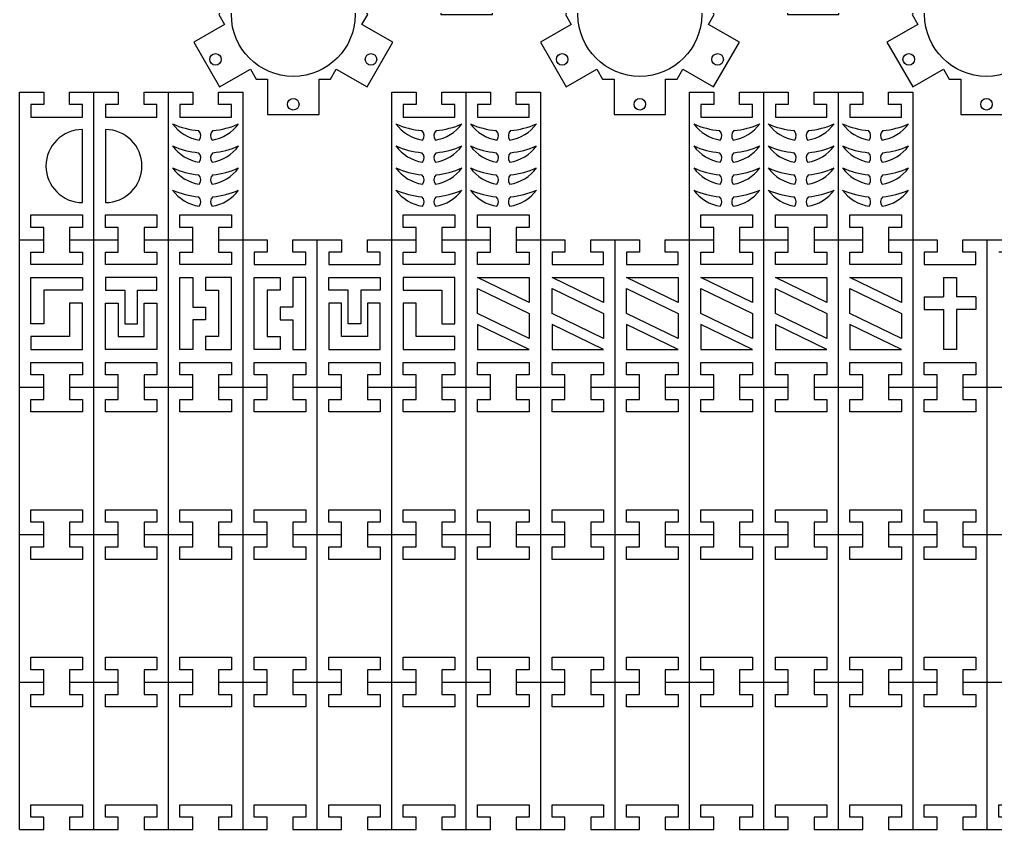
# Model space of a CAD drawing. Header units: inches. Extents: x 0.1 to 23.9, y 0.6 to 24.
# Drawn here: x 0.07 to 9.53, y 0.6 to 8.45 of the extents above; entities that cross this region are included whole.
import ezdxf

# ---------------------------------------------------------------- set-up
doc = ezdxf.new("R2010")
doc.units = ezdxf.units.IN
doc.header["$MEASUREMENT"] = 0

# ---------------------------------------------------------------- blocks, each defined once
blk = doc.blocks.new('*U1')
for centre, radius, start, end in [((0, 0.3118), 0.3957, 216.05261, 260.96908), ((0, 0.7868), 0.7768, 245.68201, 264.87168), ((-0.1161, -0.0369), 0.0684, 322.1082, 46.99245), ((0.1161, -0.0369), 0.0684, 133.00755, 217.8918), ((0, 0.3118), 0.3957, 279.03092, 323.94739), ((0, 0.7868), 0.7768, 275.12832, 294.31799)]:
    blk.add_arc(centre, radius, start, end)
blk = doc.blocks.new('*U2')
at = {"color": 0, "linetype": 'ByBlock', "lineweight": -2, "transparency": 16777216}
for p in [(0, 0.6418), (0, 0.4279), (0, 0.2139), (0, 0)]:
    blk.add_blockref('*U1', p, dxfattribs=at)
blk = doc.blocks.new('*U3')
for centre, radius, start, end in [((0, 0.3118), 0.3957, 216.05261, 260.96908), ((0, 0.7868), 0.7768, 245.68201, 264.87168), ((-0.1161, -0.0369), 0.0684, 322.1082, 46.99245), ((0.1161, -0.0369), 0.0684, 133.00755, 217.8918), ((0, 0.3118), 0.3957, 279.03092, 323.94739), ((0, 0.7868), 0.7768, 275.12832, 294.31799)]:
    blk.add_arc(centre, radius, start, end)
blk = doc.blocks.new('*U4')
at = {"color": 0, "linetype": 'ByBlock', "lineweight": -2, "transparency": 16777216}
for p in [(0, 0.6418), (0, 0.4279), (0, 0.2139), (0, 0)]:
    blk.add_blockref('*U3', p, dxfattribs=at)
blk = doc.blocks.new('*U5')
for centre, radius, start, end in [((0, 0.3118), 0.3957, 216.05261, 260.96908), ((0, 0.7868), 0.7768, 245.68201, 264.87168), ((-0.1161, -0.0369), 0.0684, 322.1082, 46.99245), ((0.1161, -0.0369), 0.0684, 133.00755, 217.8918), ((0, 0.3118), 0.3957, 279.03092, 323.94739), ((0, 0.7868), 0.7768, 275.12832, 294.31799)]:
    blk.add_arc(centre, radius, start, end)
blk = doc.blocks.new('*U6')
at = {"color": 0, "linetype": 'ByBlock', "lineweight": -2, "transparency": 16777216}
for p in [(0, 0.6418), (0, 0.4279), (0, 0.2139), (0, 0)]:
    blk.add_blockref('*U5', p, dxfattribs=at)
blk = doc.blocks.new('*U7')
for centre, radius, start, end in [((0, 0.3118), 0.3957, 216.05261, 260.96908), ((0, 0.7868), 0.7768, 245.68201, 264.87168), ((-0.1161, -0.0369), 0.0684, 322.1082, 46.99245), ((0.1161, -0.0369), 0.0684, 133.00755, 217.8918), ((0, 0.3118), 0.3957, 279.03092, 323.94739), ((0, 0.7868), 0.7768, 275.12832, 294.31799)]:
    blk.add_arc(centre, radius, start, end)
blk = doc.blocks.new('*U8')
at = {"color": 0, "linetype": 'ByBlock', "lineweight": -2, "transparency": 16777216}
for p in [(0, 0.6418), (0, 0.4279), (0, 0.2139), (0, 0)]:
    blk.add_blockref('*U7', p, dxfattribs=at)
blk = doc.blocks.new('*U9')
for centre, radius, start, end in [((0, 0.3118), 0.3957, 216.05261, 260.96908), ((0, 0.7868), 0.7768, 245.68201, 264.87168), ((-0.1161, -0.0369), 0.0684, 322.1082, 46.99245), ((0.1161, -0.0369), 0.0684, 133.00755, 217.8918), ((0, 0.3118), 0.3957, 279.03092, 323.94739), ((0, 0.7868), 0.7768, 275.12832, 294.31799)]:
    blk.add_arc(centre, radius, start, end)
blk = doc.blocks.new('*U10')
at = {"color": 0, "linetype": 'ByBlock', "lineweight": -2, "transparency": 16777216}
for p in [(0, 0.6418), (0, 0.4279), (0, 0.2139), (0, 0)]:
    blk.add_blockref('*U9', p, dxfattribs=at)
blk = doc.blocks.new('*U11')
for centre, radius, start, end in [((0, 0.3118), 0.3957, 216.05261, 260.96908), ((0, 0.7868), 0.7768, 245.68201, 264.87168), ((-0.1161, -0.0369), 0.0684, 322.1082, 46.99245), ((0.1161, -0.0369), 0.0684, 133.00755, 217.8918), ((0, 0.3118), 0.3957, 279.03092, 323.94739), ((0, 0.7868), 0.7768, 275.12832, 294.31799)]:
    blk.add_arc(centre, radius, start, end)
blk = doc.blocks.new('*U12')
at = {"color": 0, "linetype": 'ByBlock', "lineweight": -2, "transparency": 16777216}
for p in [(0, 0.6418), (0, 0.4279), (0, 0.2139), (0, 0)]:
    blk.add_blockref('*U11', p, dxfattribs=at)

msp = doc.modelspace()

# ---------------------------------------------------------------- linework, layer by layer
at = {"color": 7}
for p, q in [((0.7874, 0.5989), (0.7874, 7.7489)), ((1.5091, 0.5989), (1.5091, 7.7489)), ((4.3959, 0.5989), (4.3959, 7.7489)), ((7.2826, 0.5989), (7.2826, 7.7489)), ((8.0043, 0.5989), (8.0043, 7.7489)), ((0.0657, 6.3189), (0.3016, 6.3189)), ((0.5516, 6.3189), (1.0233, 6.3189)), ((1.2733, 6.3189), (1.745, 6.3189)), ((2.9525, 0.5989), (2.9525, 6.3189)), ((4.16, 6.3189), (4.6317, 6.3189)), ((5.8392, 0.5989), (5.8392, 6.3189)), ((7.0468, 6.3189), (7.5185, 6.3189)), ((7.7685, 6.3189), (8.2401, 6.3189)), ((9.4477, 0.5989), (9.4477, 6.3189)), ((0.0657, 4.8889), (0.3016, 4.8889)), ((0.5516, 4.8889), (1.0233, 4.8889)), ((1.2733, 4.8889), (1.745, 4.8889)), ((1.995, 4.8889), (2.4666, 4.8889)), ((2.7166, 4.8889), (3.1883, 4.8889)), ((3.4383, 4.8889), (3.91, 4.8889)), ((4.16, 4.8889), (4.6317, 4.8889)), ((4.8817, 4.8889), (5.3534, 4.8889)), ((5.6034, 4.8889), (6.0751, 4.8889)), ((6.3251, 4.8889), (6.7968, 4.8889)), ((7.0468, 4.8889), (7.5185, 4.8889)), ((7.7685, 4.8889), (8.2401, 4.8889)), ((8.4901, 4.8889), (8.9618, 4.8889)), ((9.2118, 4.8889), (9.6835, 4.8889)), ((0.0657, 3.4589), (0.3016, 3.4589)), ((0.5516, 3.4589), (1.0233, 3.4589)), ((1.2733, 3.4589), (1.745, 3.4589)), ((1.995, 3.4589), (2.4666, 3.4589)), ((2.7166, 3.4589), (3.1883, 3.4589)), ((3.4383, 3.4589), (3.91, 3.4589)), ((4.16, 3.4589), (4.6317, 3.4589)), ((4.8817, 3.4589), (5.3534, 3.4589)), ((5.6034, 3.4589), (6.0751, 3.4589)), ((6.3251, 3.4589), (6.7968, 3.4589)), ((7.0468, 3.4589), (7.5185, 3.4589)), ((7.7685, 3.4589), (8.2401, 3.4589)), ((8.4901, 3.4589), (8.9618, 3.4589)), ((9.2118, 3.4589), (9.6835, 3.4589)), ((0.0657, 2.0289), (0.3016, 2.0289)), ((0.5516, 2.0289), (1.0233, 2.0289)), ((1.2733, 2.0289), (1.745, 2.0289)), ((1.995, 2.0289), (2.4666, 2.0289)), ((2.7166, 2.0289), (3.1883, 2.0289)), ((3.4383, 2.0289), (3.91, 2.0289)), ((4.16, 2.0289), (4.6317, 2.0289)), ((4.8817, 2.0289), (5.3534, 2.0289)), ((5.6034, 2.0289), (6.0751, 2.0289)), ((6.3251, 2.0289), (6.7968, 2.0289)), ((7.0468, 2.0289), (7.5185, 2.0289)), ((7.7685, 2.0289), (8.2401, 2.0289)), ((8.4901, 2.0289), (8.9618, 2.0289)), ((9.2118, 2.0289), (9.6835, 2.0289))]:
    msp.add_line(p, q, dxfattribs=at)
for p, q in [((9.0243, 5.9539), (9.0243, 5.7664)), ((9.0243, 5.9539), (9.1493, 5.9539)), ((9.1493, 5.9539), (9.1493, 5.7664)), ((8.8368, 5.7664), (8.8368, 5.6414)), ((8.8368, 5.7664), (9.0243, 5.7664)), ((9.3368, 5.7664), (9.1493, 5.7664)), ((9.3368, 5.7664), (9.3368, 5.6414)), ((8.8368, 5.6414), (9.0243, 5.6414)), ((9.0243, 5.6414), (9.0243, 5.2539)), ((9.1493, 5.6414), (9.1493, 5.2539)), ((9.3368, 5.6414), (9.1493, 5.6414)), ((9.1493, 5.2539), (9.0243, 5.2539))]:
    msp.add_line(p, q)
for points in [[(1.4558, 8.9438), (2.0534, 8.5988), (1.9979, 8.5028), (2.0534, 8.4068), (1.7546, 8.2343), (2.0046, 7.8013), (2.3034, 7.9738), (2.3588, 7.8778), (2.4696, 7.8778), (2.4696, 7.5328), (2.9696, 7.5328), (2.9696, 7.8778), (3.0805, 7.8778), (3.1359, 7.9738), (3.4347, 7.8013), (3.6847, 8.2343), (3.3859, 8.4068), (3.4413, 8.5028), (3.3859, 8.5988)], [(3.3859, 8.5988), (3.9834, 8.9438), (4.0389, 8.8478), (4.1497, 8.8478), (4.1497, 8.5028), (4.6497, 8.5028), (4.6497, 8.8478), (4.7606, 8.8478), (4.816, 8.9438), (5.4135, 8.5988), (5.3581, 8.5028), (5.4135, 8.4068), (5.1148, 8.2343), (5.3648, 7.8013), (5.6635, 7.9738), (5.719, 7.8778), (5.8298, 7.8778), (5.8298, 7.5328), (6.3298, 7.5328), (6.3298, 7.8778), (6.4406, 7.8778), (6.4961, 7.9738)], [(6.4961, 7.9738), (6.7948, 7.8013), (7.0448, 8.2343), (6.7461, 8.4068), (6.8015, 8.5028), (6.7461, 8.5988), (7.3436, 8.9438), (7.399, 8.8478), (7.5099, 8.8478), (7.5099, 8.5028), (8.0099, 8.5028), (8.0099, 8.8478), (8.1207, 8.8478), (8.1762, 8.9438)], [(8.1762, 8.9438), (8.7737, 8.5988), (8.7183, 8.5028), (8.7737, 8.4068), (8.4749, 8.2343), (8.7249, 7.8013), (9.0237, 7.9738), (9.0791, 7.8778), (9.19, 7.8778), (9.19, 7.5328), (9.69, 7.5328), (9.69, 7.8778), (9.8008, 7.8778), (9.8562, 7.9738), (10.155, 7.8013), (10.405, 8.2343), (10.1062, 8.4068), (10.1617, 8.5028), (10.1062, 8.5988)], [(0.0657, 0.5989), (0.0657, 7.7489), (0.3016, 7.7489), (0.3016, 7.6289), (0.1766, 7.6289), (0.1766, 7.5089), (0.6766, 7.5089), (0.6766, 7.6289), (0.5516, 7.6289), (0.5516, 7.7489), (1.0233, 7.7489), (1.0233, 7.6289), (0.8983, 7.6289)], [(0.8983, 7.6289), (0.8983, 7.5089), (1.3983, 7.5089), (1.3983, 7.6289), (1.2733, 7.6289), (1.2733, 7.7489), (1.745, 7.7489), (1.745, 7.6289), (1.62, 7.6289), (1.62, 7.5089), (2.12, 7.5089), (2.12, 7.6289), (1.995, 7.6289), (1.995, 7.7489), (2.2308, 7.7489), (2.2308, 0.5989)], [(3.6742, 0.5989), (3.6742, 7.7489), (3.91, 7.7489), (3.91, 7.6289), (3.785, 7.6289)], [(3.785, 7.6289), (3.785, 7.5089), (4.285, 7.5089), (4.285, 7.6289), (4.16, 7.6289), (4.16, 7.7489), (4.6317, 7.7489), (4.6317, 7.6289), (4.5067, 7.6289), (4.5067, 7.5089), (5.0067, 7.5089), (5.0067, 7.6289), (4.8817, 7.6289), (4.8817, 7.7489), (5.1175, 7.7489), (5.1175, 0.5989)], [(6.5609, 0.5989), (6.5609, 7.7489), (6.7968, 7.7489), (6.7968, 7.6289), (6.6718, 7.6289), (6.6718, 7.5089), (7.1718, 7.5089), (7.1718, 7.6289), (7.0468, 7.6289), (7.0468, 7.7489), (7.5185, 7.7489), (7.5185, 7.6289), (7.3935, 7.6289)], [(7.3935, 7.6289), (7.3935, 7.5089), (7.8935, 7.5089), (7.8935, 7.6289), (7.7685, 7.6289), (7.7685, 7.7489), (8.2401, 7.7489), (8.2401, 7.6289), (8.1151, 7.6289), (8.1151, 7.5089), (8.6151, 7.5089), (8.6151, 7.6289), (8.4901, 7.6289), (8.4901, 7.7489), (8.726, 7.7489), (8.726, 0.5989)], [(1.995, 6.3189), (2.4666, 6.3189), (2.4666, 6.1989), (2.3416, 6.1989), (2.3416, 6.0789), (2.8416, 6.0789), (2.8416, 6.1989), (2.7166, 6.1989), (2.7166, 6.3189), (3.1883, 6.3189), (3.1883, 6.1989), (3.0633, 6.1989)], [(3.0633, 6.1989), (3.0633, 6.0789), (3.5633, 6.0789), (3.5633, 6.1989), (3.4383, 6.1989), (3.4383, 6.3189), (3.91, 6.3189)], [(4.8817, 6.3189), (5.3534, 6.3189), (5.3534, 6.1989), (5.2284, 6.1989), (5.2284, 6.0789), (5.7284, 6.0789), (5.7284, 6.1989), (5.6034, 6.1989), (5.6034, 6.3189), (6.0751, 6.3189), (6.0751, 6.1989), (5.9501, 6.1989)], [(5.9501, 6.1989), (5.9501, 6.0789), (6.4501, 6.0789), (6.4501, 6.1989), (6.3251, 6.1989), (6.3251, 6.3189), (6.7968, 6.3189)], [(8.4901, 6.3189), (8.9618, 6.3189), (8.9618, 6.1989), (8.8368, 6.1989), (8.8368, 6.0789), (9.3368, 6.0789), (9.3368, 6.1989), (9.2118, 6.1989), (9.2118, 6.3189), (9.6835, 6.3189), (9.6835, 6.1989), (9.5585, 6.1989)], [(0.0657, 0.5989), (0.3016, 0.5989), (0.3016, 0.7189), (0.1766, 0.7189), (0.1766, 0.8389), (0.6766, 0.8389), (0.6766, 0.7189), (0.5516, 0.7189), (0.5516, 0.5989)], [(0.5516, 0.5989), (1.0233, 0.5989), (1.0233, 0.7189), (0.8983, 0.7189), (0.8983, 0.8389), (1.3983, 0.8389), (1.3983, 0.7189), (1.2733, 0.7189), (1.2733, 0.5989)], [(1.2733, 0.5989), (1.745, 0.5989), (1.745, 0.7189), (1.62, 0.7189), (1.62, 0.8389), (2.12, 0.8389), (2.12, 0.7189), (1.995, 0.7189), (1.995, 0.5989)], [(1.995, 0.5989), (2.4666, 0.5989), (2.4666, 0.7189), (2.3416, 0.7189), (2.3416, 0.8389), (2.8416, 0.8389), (2.8416, 0.7189), (2.7166, 0.7189), (2.7166, 0.5989)], [(2.7166, 0.5989), (3.1883, 0.5989), (3.1883, 0.7189), (3.0633, 0.7189), (3.0633, 0.8389), (3.5633, 0.8389), (3.5633, 0.7189), (3.4383, 0.7189), (3.4383, 0.5989)], [(3.4383, 0.5989), (3.91, 0.5989), (3.91, 0.7189), (3.785, 0.7189), (3.785, 0.8389), (4.285, 0.8389), (4.285, 0.7189), (4.16, 0.7189), (4.16, 0.5989)], [(4.16, 0.5989), (4.6317, 0.5989), (4.6317, 0.7189), (4.5067, 0.7189), (4.5067, 0.8389), (5.0067, 0.8389), (5.0067, 0.7189), (4.8817, 0.7189), (4.8817, 0.5989)], [(4.8817, 0.5989), (5.3534, 0.5989), (5.3534, 0.7189), (5.2284, 0.7189), (5.2284, 0.8389), (5.7284, 0.8389), (5.7284, 0.7189), (5.6034, 0.7189), (5.6034, 0.5989)], [(5.6034, 0.5989), (6.0751, 0.5989), (6.0751, 0.7189), (5.9501, 0.7189), (5.9501, 0.8389), (6.4501, 0.8389), (6.4501, 0.7189), (6.3251, 0.7189), (6.3251, 0.5989)], [(6.3251, 0.5989), (6.7968, 0.5989), (6.7968, 0.7189), (6.6718, 0.7189), (6.6718, 0.8389), (7.1718, 0.8389), (7.1718, 0.7189), (7.0468, 0.7189), (7.0468, 0.5989)], [(7.0468, 0.5989), (7.5185, 0.5989), (7.5185, 0.7189), (7.3935, 0.7189), (7.3935, 0.8389), (7.8935, 0.8389), (7.8935, 0.7189), (7.7685, 0.7189), (7.7685, 0.5989)], [(7.7685, 0.5989), (8.2401, 0.5989), (8.2401, 0.7189), (8.1151, 0.7189), (8.1151, 0.8389), (8.6151, 0.8389), (8.6151, 0.7189), (8.4901, 0.7189), (8.4901, 0.5989)], [(8.4901, 0.5989), (8.9618, 0.5989), (8.9618, 0.7189), (8.8368, 0.7189), (8.8368, 0.8389), (9.3368, 0.8389), (9.3368, 0.7189), (9.2118, 0.7189), (9.2118, 0.5989)], [(9.2118, 0.5989), (9.6835, 0.5989), (9.6835, 0.7189), (9.5585, 0.7189), (9.5585, 0.8389), (10.0585, 0.8389), (10.0585, 0.7189), (9.9335, 0.7189), (9.9335, 0.5989)]]:
    msp.add_lwpolyline(points, dxfattribs=at)
for points in [[(0.6766, 7.3881, 1), (0.6766, 6.6796)], [(0.8983, 6.6796, 1), (0.8983, 7.3881)]]:
    msp.add_lwpolyline(points, format="xyb", close=True, dxfattribs=at)
for points in [[(0.3016, 6.4389), (0.1766, 6.4389), (0.1766, 6.5589), (0.6766, 6.5589), (0.6766, 6.4389), (0.5516, 6.4389), (0.5516, 6.1989), (0.6766, 6.1989), (0.6766, 6.0789), (0.1766, 6.0789), (0.1766, 6.1989), (0.3016, 6.1989)], [(1.0233, 6.4389), (0.8983, 6.4389), (0.8983, 6.5589), (1.3983, 6.5589), (1.3983, 6.4389), (1.2733, 6.4389), (1.2733, 6.1989), (1.3983, 6.1989), (1.3983, 6.0789), (0.8983, 6.0789), (0.8983, 6.1989), (1.0233, 6.1989)], [(1.745, 6.4389), (1.62, 6.4389), (1.62, 6.5589), (2.12, 6.5589), (2.12, 6.4389), (1.995, 6.4389), (1.995, 6.1989), (2.12, 6.1989), (2.12, 6.0789), (1.62, 6.0789), (1.62, 6.1989), (1.745, 6.1989)], [(3.91, 6.4389), (3.785, 6.4389), (3.785, 6.5589), (4.285, 6.5589), (4.285, 6.4389), (4.16, 6.4389), (4.16, 6.1989), (4.285, 6.1989), (4.285, 6.0789), (3.785, 6.0789), (3.785, 6.1989), (3.91, 6.1989)], [(4.6317, 6.4389), (4.5067, 6.4389), (4.5067, 6.5589), (5.0067, 6.5589), (5.0067, 6.4389), (4.8817, 6.4389), (4.8817, 6.1989), (5.0067, 6.1989), (5.0067, 6.0789), (4.5067, 6.0789), (4.5067, 6.1989), (4.6317, 6.1989)], [(6.7968, 6.4389), (6.6718, 6.4389), (6.6718, 6.5589), (7.1718, 6.5589), (7.1718, 6.4389), (7.0468, 6.4389), (7.0468, 6.1989), (7.1718, 6.1989), (7.1718, 6.0789), (6.6718, 6.0789), (6.6718, 6.1989), (6.7968, 6.1989)], [(7.5185, 6.4389), (7.3935, 6.4389), (7.3935, 6.5589), (7.8935, 6.5589), (7.8935, 6.4389), (7.7685, 6.4389), (7.7685, 6.1989), (7.8935, 6.1989), (7.8935, 6.0789), (7.3935, 6.0789), (7.3935, 6.1989), (7.5185, 6.1989)], [(8.2401, 6.4389), (8.1151, 6.4389), (8.1151, 6.5589), (8.6151, 6.5589), (8.6151, 6.4389), (8.4901, 6.4389), (8.4901, 6.1989), (8.6151, 6.1989), (8.6151, 6.0789), (8.1151, 6.0789), (8.1151, 6.1989), (8.2401, 6.1989)], [(0.6766, 5.9539), (0.6766, 5.8289), (0.3016, 5.8289), (0.3016, 5.5039), (0.1766, 5.5039), (0.1766, 5.9539)], [(1.3983, 5.9539), (0.8983, 5.9539), (0.8983, 5.8289), (1.0858, 5.8289), (1.0858, 5.5039), (1.2108, 5.5039), (1.2108, 5.8289), (1.3983, 5.8289)], [(1.62, 5.2539), (1.62, 5.9539), (1.745, 5.9539), (1.745, 5.6664), (1.87, 5.6664), (1.87, 5.5414), (1.745, 5.5414), (1.745, 5.2539)], [(2.12, 5.9539), (1.87, 5.9539), (1.87, 5.8289), (1.995, 5.8289), (1.995, 5.3789), (1.87, 5.3789), (1.87, 5.2539), (2.12, 5.2539)], [(2.3416, 5.9539), (2.5916, 5.9539), (2.5916, 5.8289), (2.4666, 5.8289), (2.4666, 5.3789), (2.5916, 5.3789), (2.5916, 5.2539), (2.3416, 5.2539)], [(2.8416, 5.2539), (2.8416, 5.9539), (2.7166, 5.9539), (2.7166, 5.6664), (2.5916, 5.6664), (2.5916, 5.5414), (2.7166, 5.5414), (2.7166, 5.2539)], [(3.0633, 5.9539), (3.5633, 5.9539), (3.5633, 5.8289), (3.3758, 5.8289), (3.3758, 5.5039), (3.2508, 5.5039), (3.2508, 5.8289), (3.0633, 5.8289)], [(3.785, 5.9539), (3.785, 5.8289), (4.16, 5.8289), (4.16, 5.5039), (4.285, 5.5039), (4.285, 5.9539)], [(5.0067, 5.9539), (5.0067, 5.7114), (4.5067, 5.9539)], [(5.7284, 5.9539), (5.7284, 5.7114), (5.2284, 5.9539)], [(6.4501, 5.9539), (6.4501, 5.7114), (5.9501, 5.9539)], [(7.1718, 5.9539), (7.1718, 5.7114), (6.6718, 5.9539)], [(7.8935, 5.9539), (7.8935, 5.7114), (7.3935, 5.9539)], [(8.6151, 5.9539), (8.6151, 5.7114), (8.1151, 5.9539)], [(4.5067, 5.6039), (4.5067, 5.8464), (5.0067, 5.6039), (5.0067, 5.3614)], [(5.2284, 5.6039), (5.2284, 5.8464), (5.7284, 5.6039), (5.7284, 5.3614)], [(5.9501, 5.6039), (5.9501, 5.8464), (6.4501, 5.6039), (6.4501, 5.3614)], [(6.6718, 5.6039), (6.6718, 5.8464), (7.1718, 5.6039), (7.1718, 5.3614)], [(7.3935, 5.6039), (7.3935, 5.8464), (7.8935, 5.6039), (7.8935, 5.3614)], [(8.1151, 5.6039), (8.1151, 5.8464), (8.6151, 5.6039), (8.6151, 5.3614)], [(0.6766, 5.2539), (0.6766, 5.7039), (0.5516, 5.7039), (0.5516, 5.3789), (0.1766, 5.3789), (0.1766, 5.2539)], [(0.8983, 5.7039), (1.0233, 5.7039), (1.0233, 5.3789), (1.2733, 5.3789), (1.2733, 5.7039), (1.3983, 5.7039), (1.3983, 5.2539), (0.8983, 5.2539)], [(3.5633, 5.7039), (3.4383, 5.7039), (3.4383, 5.3789), (3.1883, 5.3789), (3.1883, 5.7039), (3.0633, 5.7039), (3.0633, 5.2539), (3.5633, 5.2539)], [(4.285, 5.2539), (4.285, 5.3789), (3.91, 5.3789), (3.91, 5.7039), (3.785, 5.7039), (3.785, 5.2539)], [(5.0067, 5.2539), (4.5067, 5.4964), (4.5067, 5.2539)], [(5.7284, 5.2539), (5.2284, 5.4964), (5.2284, 5.2539)], [(6.4501, 5.2539), (5.9501, 5.4964), (5.9501, 5.2539)], [(7.1718, 5.2539), (6.6718, 5.4964), (6.6718, 5.2539)], [(7.8935, 5.2539), (7.3935, 5.4964), (7.3935, 5.2539)], [(8.6151, 5.2539), (8.1151, 5.4964), (8.1151, 5.2539)], [(0.3016, 5.0089), (0.1766, 5.0089), (0.1766, 5.1289), (0.6766, 5.1289), (0.6766, 5.0089), (0.5516, 5.0089), (0.5516, 4.7689), (0.6766, 4.7689), (0.6766, 4.6489), (0.1766, 4.6489), (0.1766, 4.7689), (0.3016, 4.7689)], [(1.0233, 5.0089), (0.8983, 5.0089), (0.8983, 5.1289), (1.3983, 5.1289), (1.3983, 5.0089), (1.2733, 5.0089), (1.2733, 4.7689), (1.3983, 4.7689), (1.3983, 4.6489), (0.8983, 4.6489), (0.8983, 4.7689), (1.0233, 4.7689)], [(1.745, 5.0089), (1.62, 5.0089), (1.62, 5.1289), (2.12, 5.1289), (2.12, 5.0089), (1.995, 5.0089), (1.995, 4.7689), (2.12, 4.7689), (2.12, 4.6489), (1.62, 4.6489), (1.62, 4.7689), (1.745, 4.7689)], [(2.4666, 5.0089), (2.3416, 5.0089), (2.3416, 5.1289), (2.8416, 5.1289), (2.8416, 5.0089), (2.7166, 5.0089), (2.7166, 4.7689), (2.8416, 4.7689), (2.8416, 4.6489), (2.3416, 4.6489), (2.3416, 4.7689), (2.4666, 4.7689)], [(3.1883, 5.0089), (3.0633, 5.0089), (3.0633, 5.1289), (3.5633, 5.1289), (3.5633, 5.0089), (3.4383, 5.0089), (3.4383, 4.7689), (3.5633, 4.7689), (3.5633, 4.6489), (3.0633, 4.6489), (3.0633, 4.7689), (3.1883, 4.7689)], [(3.91, 5.0089), (3.785, 5.0089), (3.785, 5.1289), (4.285, 5.1289), (4.285, 5.0089), (4.16, 5.0089), (4.16, 4.7689), (4.285, 4.7689), (4.285, 4.6489), (3.785, 4.6489), (3.785, 4.7689), (3.91, 4.7689)], [(4.6317, 5.0089), (4.5067, 5.0089), (4.5067, 5.1289), (5.0067, 5.1289), (5.0067, 5.0089), (4.8817, 5.0089), (4.8817, 4.7689), (5.0067, 4.7689), (5.0067, 4.6489), (4.5067, 4.6489), (4.5067, 4.7689), (4.6317, 4.7689)], [(5.3534, 5.0089), (5.2284, 5.0089), (5.2284, 5.1289), (5.7284, 5.1289), (5.7284, 5.0089), (5.6034, 5.0089), (5.6034, 4.7689), (5.7284, 4.7689), (5.7284, 4.6489), (5.2284, 4.6489), (5.2284, 4.7689), (5.3534, 4.7689)], [(6.0751, 5.0089), (5.9501, 5.0089), (5.9501, 5.1289), (6.4501, 5.1289), (6.4501, 5.0089), (6.3251, 5.0089), (6.3251, 4.7689), (6.4501, 4.7689), (6.4501, 4.6489), (5.9501, 4.6489), (5.9501, 4.7689), (6.0751, 4.7689)], [(6.7968, 5.0089), (6.6718, 5.0089), (6.6718, 5.1289), (7.1718, 5.1289), (7.1718, 5.0089), (7.0468, 5.0089), (7.0468, 4.7689), (7.1718, 4.7689), (7.1718, 4.6489), (6.6718, 4.6489), (6.6718, 4.7689), (6.7968, 4.7689)], [(7.5185, 5.0089), (7.3935, 5.0089), (7.3935, 5.1289), (7.8935, 5.1289), (7.8935, 5.0089), (7.7685, 5.0089), (7.7685, 4.7689), (7.8935, 4.7689), (7.8935, 4.6489), (7.3935, 4.6489), (7.3935, 4.7689), (7.5185, 4.7689)], [(8.2401, 5.0089), (8.1151, 5.0089), (8.1151, 5.1289), (8.6151, 5.1289), (8.6151, 5.0089), (8.4901, 5.0089), (8.4901, 4.7689), (8.6151, 4.7689), (8.6151, 4.6489), (8.1151, 4.6489), (8.1151, 4.7689), (8.2401, 4.7689)], [(8.9618, 5.0089), (8.8368, 5.0089), (8.8368, 5.1289), (9.3368, 5.1289), (9.3368, 5.0089), (9.2118, 5.0089), (9.2118, 4.7689), (9.3368, 4.7689), (9.3368, 4.6489), (8.8368, 4.6489), (8.8368, 4.7689), (8.9618, 4.7689)], [(0.3016, 3.5789), (0.1766, 3.5789), (0.1766, 3.6989), (0.6766, 3.6989), (0.6766, 3.5789), (0.5516, 3.5789), (0.5516, 3.3389), (0.6766, 3.3389), (0.6766, 3.2189), (0.1766, 3.2189), (0.1766, 3.3389), (0.3016, 3.3389)], [(1.0233, 3.5789), (0.8983, 3.5789), (0.8983, 3.6989), (1.3983, 3.6989), (1.3983, 3.5789), (1.2733, 3.5789), (1.2733, 3.3389), (1.3983, 3.3389), (1.3983, 3.2189), (0.8983, 3.2189), (0.8983, 3.3389), (1.0233, 3.3389)], [(1.745, 3.5789), (1.62, 3.5789), (1.62, 3.6989), (2.12, 3.6989), (2.12, 3.5789), (1.995, 3.5789), (1.995, 3.3389), (2.12, 3.3389), (2.12, 3.2189), (1.62, 3.2189), (1.62, 3.3389), (1.745, 3.3389)], [(2.4666, 3.5789), (2.3416, 3.5789), (2.3416, 3.6989), (2.8416, 3.6989), (2.8416, 3.5789), (2.7166, 3.5789), (2.7166, 3.3389), (2.8416, 3.3389), (2.8416, 3.2189), (2.3416, 3.2189), (2.3416, 3.3389), (2.4666, 3.3389)], [(3.1883, 3.5789), (3.0633, 3.5789), (3.0633, 3.6989), (3.5633, 3.6989), (3.5633, 3.5789), (3.4383, 3.5789), (3.4383, 3.3389), (3.5633, 3.3389), (3.5633, 3.2189), (3.0633, 3.2189), (3.0633, 3.3389), (3.1883, 3.3389)], [(3.91, 3.5789), (3.785, 3.5789), (3.785, 3.6989), (4.285, 3.6989), (4.285, 3.5789), (4.16, 3.5789), (4.16, 3.3389), (4.285, 3.3389), (4.285, 3.2189), (3.785, 3.2189), (3.785, 3.3389), (3.91, 3.3389)], [(4.6317, 3.5789), (4.5067, 3.5789), (4.5067, 3.6989), (5.0067, 3.6989), (5.0067, 3.5789), (4.8817, 3.5789), (4.8817, 3.3389), (5.0067, 3.3389), (5.0067, 3.2189), (4.5067, 3.2189), (4.5067, 3.3389), (4.6317, 3.3389)], [(5.3534, 3.5789), (5.2284, 3.5789), (5.2284, 3.6989), (5.7284, 3.6989), (5.7284, 3.5789), (5.6034, 3.5789), (5.6034, 3.3389), (5.7284, 3.3389), (5.7284, 3.2189), (5.2284, 3.2189), (5.2284, 3.3389), (5.3534, 3.3389)], [(6.0751, 3.5789), (5.9501, 3.5789), (5.9501, 3.6989), (6.4501, 3.6989), (6.4501, 3.5789), (6.3251, 3.5789), (6.3251, 3.3389), (6.4501, 3.3389), (6.4501, 3.2189), (5.9501, 3.2189), (5.9501, 3.3389), (6.0751, 3.3389)], [(6.7968, 3.5789), (6.6718, 3.5789), (6.6718, 3.6989), (7.1718, 3.6989), (7.1718, 3.5789), (7.0468, 3.5789), (7.0468, 3.3389), (7.1718, 3.3389), (7.1718, 3.2189), (6.6718, 3.2189), (6.6718, 3.3389), (6.7968, 3.3389)], [(7.5185, 3.5789), (7.3935, 3.5789), (7.3935, 3.6989), (7.8935, 3.6989), (7.8935, 3.5789), (7.7685, 3.5789), (7.7685, 3.3389), (7.8935, 3.3389), (7.8935, 3.2189), (7.3935, 3.2189), (7.3935, 3.3389), (7.5185, 3.3389)], [(8.2401, 3.5789), (8.1151, 3.5789), (8.1151, 3.6989), (8.6151, 3.6989), (8.6151, 3.5789), (8.4901, 3.5789), (8.4901, 3.3389), (8.6151, 3.3389), (8.6151, 3.2189), (8.1151, 3.2189), (8.1151, 3.3389), (8.2401, 3.3389)], [(8.9618, 3.5789), (8.8368, 3.5789), (8.8368, 3.6989), (9.3368, 3.6989), (9.3368, 3.5789), (9.2118, 3.5789), (9.2118, 3.3389), (9.3368, 3.3389), (9.3368, 3.2189), (8.8368, 3.2189), (8.8368, 3.3389), (8.9618, 3.3389)], [(0.3016, 2.1489), (0.1766, 2.1489), (0.1766, 2.2689), (0.6766, 2.2689), (0.6766, 2.1489), (0.5516, 2.1489), (0.5516, 1.9089), (0.6766, 1.9089), (0.6766, 1.7889), (0.1766, 1.7889), (0.1766, 1.9089), (0.3016, 1.9089)], [(1.0233, 2.1489), (0.8983, 2.1489), (0.8983, 2.2689), (1.3983, 2.2689), (1.3983, 2.1489), (1.2733, 2.1489), (1.2733, 1.9089), (1.3983, 1.9089), (1.3983, 1.7889), (0.8983, 1.7889), (0.8983, 1.9089), (1.0233, 1.9089)], [(1.745, 2.1489), (1.62, 2.1489), (1.62, 2.2689), (2.12, 2.2689), (2.12, 2.1489), (1.995, 2.1489), (1.995, 1.9089), (2.12, 1.9089), (2.12, 1.7889), (1.62, 1.7889), (1.62, 1.9089), (1.745, 1.9089)], [(2.4666, 2.1489), (2.3416, 2.1489), (2.3416, 2.2689), (2.8416, 2.2689), (2.8416, 2.1489), (2.7166, 2.1489), (2.7166, 1.9089), (2.8416, 1.9089), (2.8416, 1.7889), (2.3416, 1.7889), (2.3416, 1.9089), (2.4666, 1.9089)], [(3.1883, 2.1489), (3.0633, 2.1489), (3.0633, 2.2689), (3.5633, 2.2689), (3.5633, 2.1489), (3.4383, 2.1489), (3.4383, 1.9089), (3.5633, 1.9089), (3.5633, 1.7889), (3.0633, 1.7889), (3.0633, 1.9089), (3.1883, 1.9089)], [(3.91, 2.1489), (3.785, 2.1489), (3.785, 2.2689), (4.285, 2.2689), (4.285, 2.1489), (4.16, 2.1489), (4.16, 1.9089), (4.285, 1.9089), (4.285, 1.7889), (3.785, 1.7889), (3.785, 1.9089), (3.91, 1.9089)], [(4.6317, 2.1489), (4.5067, 2.1489), (4.5067, 2.2689), (5.0067, 2.2689), (5.0067, 2.1489), (4.8817, 2.1489), (4.8817, 1.9089), (5.0067, 1.9089), (5.0067, 1.7889), (4.5067, 1.7889), (4.5067, 1.9089), (4.6317, 1.9089)], [(5.3534, 2.1489), (5.2284, 2.1489), (5.2284, 2.2689), (5.7284, 2.2689), (5.7284, 2.1489), (5.6034, 2.1489), (5.6034, 1.9089), (5.7284, 1.9089), (5.7284, 1.7889), (5.2284, 1.7889), (5.2284, 1.9089), (5.3534, 1.9089)], [(6.0751, 2.1489), (5.9501, 2.1489), (5.9501, 2.2689), (6.4501, 2.2689), (6.4501, 2.1489), (6.3251, 2.1489), (6.3251, 1.9089), (6.4501, 1.9089), (6.4501, 1.7889), (5.9501, 1.7889), (5.9501, 1.9089), (6.0751, 1.9089)], [(6.7968, 2.1489), (6.6718, 2.1489), (6.6718, 2.2689), (7.1718, 2.2689), (7.1718, 2.1489), (7.0468, 2.1489), (7.0468, 1.9089), (7.1718, 1.9089), (7.1718, 1.7889), (6.6718, 1.7889), (6.6718, 1.9089), (6.7968, 1.9089)], [(7.5185, 2.1489), (7.3935, 2.1489), (7.3935, 2.2689), (7.8935, 2.2689), (7.8935, 2.1489), (7.7685, 2.1489), (7.7685, 1.9089), (7.8935, 1.9089), (7.8935, 1.7889), (7.3935, 1.7889), (7.3935, 1.9089), (7.5185, 1.9089)], [(8.2401, 2.1489), (8.1151, 2.1489), (8.1151, 2.2689), (8.6151, 2.2689), (8.6151, 2.1489), (8.4901, 2.1489), (8.4901, 1.9089), (8.6151, 1.9089), (8.6151, 1.7889), (8.1151, 1.7889), (8.1151, 1.9089), (8.2401, 1.9089)], [(8.9618, 2.1489), (8.8368, 2.1489), (8.8368, 2.2689), (9.3368, 2.2689), (9.3368, 2.1489), (9.2118, 2.1489), (9.2118, 1.9089), (9.3368, 1.9089), (9.3368, 1.7889), (8.8368, 1.7889), (8.8368, 1.9089), (8.9618, 1.9089)]]:
    msp.add_lwpolyline(points, close=True, dxfattribs=at)
for centre, radius in [((2.7196, 8.5028), 0.6), ((6.0798, 8.5028), 0.6), ((9.44, 8.5028), 0.6), ((1.9662, 8.0678), 0.056), ((3.4731, 8.0678), 0.056), ((5.3264, 8.0678), 0.056), ((6.8332, 8.0678), 0.056), ((8.6865, 8.0678), 0.056), ((2.7196, 7.6328), 0.056), ((6.0798, 7.6328), 0.056), ((9.44, 7.6328), 0.056)]:
    msp.add_circle(centre, radius, dxfattribs=at)

# ---------------------------------------------------------------- block references
for name, p in [('*U6', (1.87, 6.7221)), ('*U2', (4.035, 6.7221)), ('*U4', (4.7567, 6.7221)), ('*U8', (6.9218, 6.7221)), ('*U10', (7.6435, 6.7221)), ('*U12', (8.3651, 6.7221))]:
    msp.add_blockref(name, p, dxfattribs=at)

doc.saveas('drawing.dxf')
